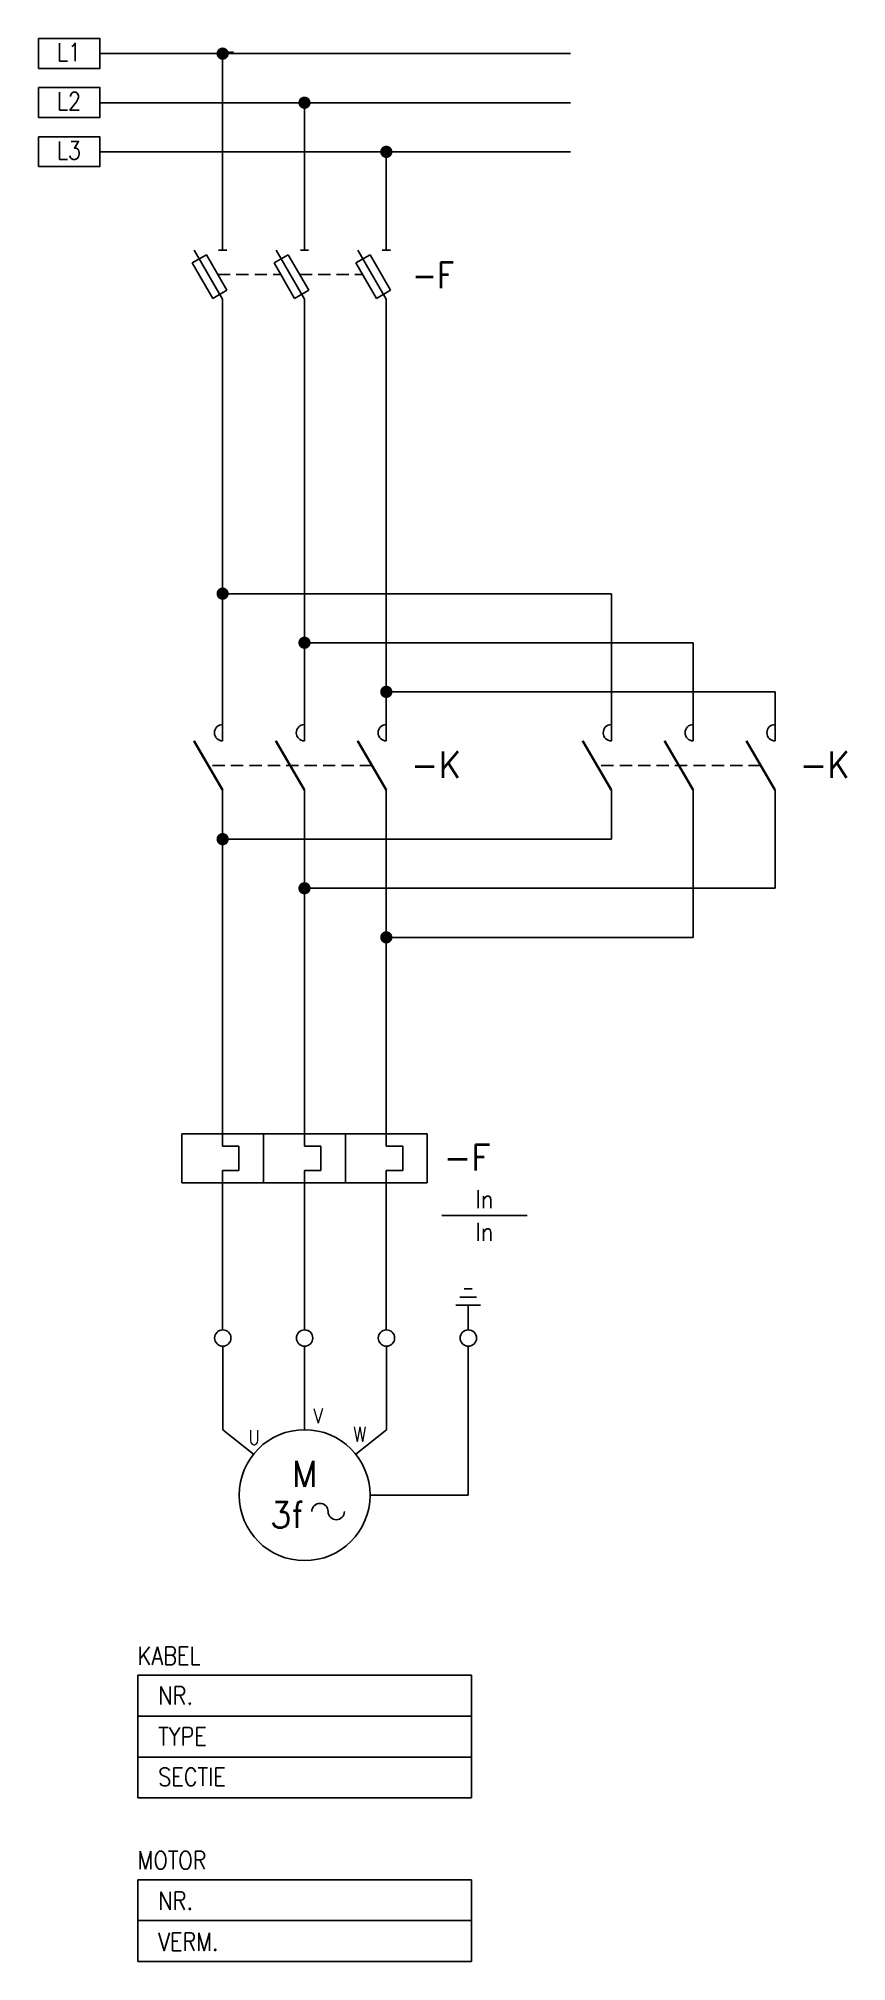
# Model space of a CAD drawing. Extents: x 215 to 314, y 28 to 263.
import ezdxf
from ezdxf.enums import TextEntityAlignment as Align

# ---------------------------------------------------------------- set-up
doc = ezdxf.new("R2010")
doc.units = 0
doc.header["$LTSCALE"] = 6
doc.header["$MEASUREMENT"] = 0
doc.linetypes.add('DASHED', pattern=[0.75, 0.5, -0.25])
doc.linetypes.add('HIDDEN', pattern=[0.375, 0.25, -0.125])
doc.layers.get('0').update_dxf_attribs({"linetype": 'CONTINUOUS'})
for name, color, linetype in [('1', 8, 'CONTINUOUS'), ('10', 8, 'DASHED'), ('11', 30, 'DASHED'), ('12', 30, 'DASHED'), ('3', 30, 'CONTINUOUS')]:
    doc.layers.add(name, color=color, linetype=linetype)
doc.styles.add('DINY', font='SIMPLEX', dxfattribs={"width": 0.95})
doc.styles.add('ROMANS', font='ROMANS', dxfattribs={"width": 0.85})
doc.styles.get("Standard").update_dxf_attribs({"font": 'simplex', "width": 0.85})

# ---------------------------------------------------------------- blocks, each defined once
blk = doc.blocks.new('DOP')
at = {"layer": '1', "const_width": 0.7}
blk.add_lwpolyline([(-0.4, 0, 1), (0.4, 0, 1)], format="xyb", close=True, dxfattribs=at)
blk = doc.blocks.new('POT')
at = {"layer": '1'}
for p, q in [((0.03, 1.85), (-7.5, 1.85)), ((-7.5, 1.85), (-7.5, -1.81)), ((0, -1.81), (0, 1.85)), ((-7.5, -1.81), (0.03, -1.81))]:
    blk.add_line(p, q, dxfattribs=at)
at = {"layer": '1', "style": 'ROMANS', "width": 0.85}
blk.add_attdef('POTVAL', text='', height=2.2, dxfattribs=at).set_placement((-3.77, -0.93), align=Align.CENTER)
blk = doc.blocks.new('SCHZEK3')
at = {"layer": '1'}
for p, q in [((-23.71, 4.42), (-21.98, 5.42)), ((-20, 0), (-23.46, 6)), ((-21.98, 5.42), (-19.48, 1.09)), ((-20.5, 6), (-19.5, 6)), ((-13.71, 4.42), (-11.98, 5.42)), ((-10, 0), (-13.46, 6)), ((-11.98, 5.42), (-9.48, 1.09)), ((-10.5, 6), (-9.5, 6)), ((-3.71, 4.42), (-1.98, 5.42)), ((0, 0), (-3.46, 6)), ((-1.98, 5.42), (0.52, 1.09)), ((-0.5, 6), (0.5, 6)), ((-21.21, 0.09), (-23.71, 4.42)), ((-11.21, 0.09), (-13.71, 4.42)), ((-1.21, 0.09), (-3.71, 4.42)), ((-19.48, 1.09), (-21.21, 0.09)), ((-9.48, 1.09), (-11.21, 0.09)), ((0.52, 1.09), (-1.21, 0.09))]:
    blk.add_line(p, q, dxfattribs=at)
at = {"layer": '1', "linetype": 'HIDDEN'}
for p, q in [((-20.58, 3), (-12.89, 3)), ((-10.58, 3), (-2.89, 3))]:
    blk.add_line(p, q, dxfattribs=at)
at = {"layer": '1', "style": 'DINY', "width": 0.95}
blk.add_attdef('ZEKVAL', (3, -3), '', height=2.2, dxfattribs=at)
at = {"layer": '11', "style": 'ROMANS', "width": 0.85}
blk.add_attdef('LOCCODE', (3.41, 6.57), '', height=3.2, dxfattribs=at)
at = {"layer": '12', "style": 'ROMANS', "width": 0.85}
blk.add_attdef('MATCODE', (3.16, 1.33), '', height=3.2, dxfattribs=at)
blk = doc.blocks.new('KONT3')
at = {"layer": '1', "linetype": 'HIDDEN'}
blk.add_line((-1.73, 3), (-21.73, 3), dxfattribs=at)
at = {"layer": '1', "const_width": 0.3}
for points in [[(-20, 0), (-23.51, 6.02)], [(-10, 0), (-13.51, 6.02)], [(0, 0), (-3.51, 6.02)]]:
    blk.add_lwpolyline(points, dxfattribs=at)
at = {"layer": '1'}
for centre in [(-20, 7), (-10, 7), (0, 7)]:
    blk.add_arc(centre, 1, 90, 270, dxfattribs=at)
at = {"layer": '10', "style": 'DINY', "width": 0.95}
for tag, p in [('T6', (-22, 7)), ('T5', (-12, 7)), ('T4', (-2, 7)), ('T3', (-22, -3)), ('T2', (-12, -3)), ('T1', (-2, -3))]:
    blk.add_attdef(tag, text='', height=2.2, dxfattribs=at).set_placement(p, align=Align.RIGHT)
at = {"layer": '11', "style": 'ROMANS', "width": 0.85}
blk.add_attdef('LOCCODE', (3.66, 6.75), '', height=3.2, dxfattribs=at)
at = {"layer": '12', "style": 'DINY', "width": 0.95}
blk.add_attdef('MATCODE', (3, 1.5), '', height=3.2, dxfattribs=at)
blk = doc.blocks.new('THERMIEK')
at = {"layer": '1'}
for p, q in [((-25, 6), (5, 6)), ((-25, 0), (-25, 6)), ((-20, 6), (-20, 4.5)), ((-15, 6), (-15, 0)), ((-10, 6), (-10, 4.5)), ((-5, 0), (-5, 6)), ((0, 6), (0, 4.5)), ((5, 6), (5, 0)), ((-20, 4.5), (-18, 4.5)), ((-18, 4.5), (-18, 1.5)), ((-10, 4.5), (-8, 4.5)), ((-8, 4.5), (-8, 1.5)), ((0, 4.5), (2, 4.5)), ((2, 4.5), (2, 1.5)), ((5, 0), (-25, 0)), ((-18, 1.5), (-20, 1.5)), ((-20, 1.5), (-20, 0)), ((-8, 1.5), (-10, 1.5)), ((-10, 1.5), (-10, 0)), ((2, 1.5), (0, 1.5)), ((0, 1.5), (0, 0)), ((6.8, -4), (17.2, -4))]:
    blk.add_line(p, q, dxfattribs=at)
at = {"layer": '1', "style": 'ROMANS', "width": 0.85}
for tag, p in [('NOMINALESTROOM', (12, -2)), ('INSTELBEREIK', (12, -6))]:
    blk.add_attdef(tag, text='', height=2.2, dxfattribs=at).set_placement(p, align=Align.MIDDLE)
at = {"layer": '10', "style": 'DINY', "width": 0.95}
for tag, p in [('T6', (-22, 7)), ('T5', (-12, 7)), ('T4', (-2, 7)), ('T3', (-22, -3)), ('T2', (-12, -3)), ('T1', (-2, -3))]:
    blk.add_attdef(tag, text='', height=2.2, dxfattribs=at).set_placement(p, align=Align.RIGHT)
at = {"layer": '11', "style": 'ROMANS', "width": 0.85}
blk.add_attdef('LOCCODE', (7.4, 6.74), '', height=3.2, dxfattribs=at)
at = {"layer": '12', "style": 'DINY', "width": 0.95}
blk.add_attdef('MATCODE', (7, 1.5), '', height=3.2, dxfattribs=at)
blk = doc.blocks.new('MOTOR')
at = {"layer": '1'}
for p, q in [((10.5, 5.04), (9.5, 5.04)), ((11.5, 3.04), (8.5, 3.04)), ((9, 4.04), (11, 4.04)), ((10, 0.04), (10, 3.04)), ((-19.98, -12.17), (-19.98, -1.97)), ((-9.98, -12.17), (-9.98, -1.97)), ((0.02, -12.17), (0.02, -1.97)), ((10.02, -20.17), (10.02, -1.97)), ((-19.98, -12.17), (-16.23, -15.17)), ((-3.74, -15.17), (0.02, -12.17)), ((-1.98, -20.17), (10.02, -20.17)), ((-30.37, -42.17), (10.41, -42.17)), ((-30.37, -42.17), (-30.37, -57.17)), ((10.41, -42.17), (10.41, -57.17)), ((-30.37, -47.17), (10.41, -47.17)), ((-30.37, -52.17), (10.41, -52.17)), ((-30.37, -57.17), (10.41, -57.17)), ((-30.37, -67.17), (10.41, -67.17)), ((-30.37, -67.17), (-30.37, -77.17)), ((10.41, -67.17), (10.41, -77.17)), ((-30.37, -72.17), (10.41, -72.17)), ((-30.37, -77.17), (10.41, -77.17))]:
    blk.add_line(p, q, dxfattribs=at)
for centre in [(-19.98, -0.97), (-9.98, -0.97), (0.02, -0.97), (10.02, -0.97)]:
    blk.add_circle(centre, 1, dxfattribs=at)
for centre, start, end in [((-8.11, -22.17), 0, 180), ((-6.11, -22.17), 180, 0)]:
    blk.add_arc(centre, 1, start, end, dxfattribs=at)
at = {"layer": '3'}
blk.add_circle((-9.98, -20.17), 8, dxfattribs=at)
at = {"layer": '1', "width": 0.85}
for s, p in [('V', (-8.93, -11.38)), ('U', (-16.87, -14.01)), ('W', (-4.04, -13.64))]:
    blk.add_text(s, height=1.8, dxfattribs=at).set_placement(p)
at = {"layer": '1', "style": 'DINY', "width": 0.95}
blk.add_text('M', height=3.2, dxfattribs=at).set_placement((-9.98, -19.17), align=Align.CENTER)
at = {"layer": '1'}
for s, height, style, width, p in [('3f', 3.2, 'DINY', 0.95, (-14.2, -24.17)), ('KABEL', 2.2, 'ROMANS', 0.85, (-30.38, -40.89)), ('NR.', 2.2, 'ROMANS', 0.85, (-27.87, -45.77)), ('TYPE', 2.2, 'ROMANS', 0.85, (-27.87, -50.75)), ('SECTIE', 2.2, 'ROMANS', 0.85, (-27.87, -55.7)), ('MOTOR', 2.2, 'ROMANS', 0.85, (-30.38, -65.89)), ('NR.', 2.2, 'ROMANS', 0.85, (-27.87, -70.83)), ('VERM.', 2.2, 'ROMANS', 0.85, (-27.87, -75.84))]:
    blk.add_text(s, height=height, dxfattribs=dict(at, style=style, width=width)).set_placement(p)
at = {"layer": '1', "width": 0.85}
for tag, p in [('NR1', (-2.09, -45.86)), ('TYPE', (-2.09, -50.86)), ('SECTIE', (-2.09, -55.86)), ('NR2', (-2.09, -70.86)), ('VERMOGEN', (-2.09, -75.86))]:
    blk.add_attdef(tag, text='', height=2.2, dxfattribs=at).set_placement(p, align=Align.CENTER)
at = {"layer": '10', "width": 0.85}
blk.add_attdef('MATCODE', text='', height=2.2, dxfattribs=at).set_placement((-21.81, 0.07), align=Align.RIGHT)
for tag, p in [('T4', (-18.46, 0.11)), ('T3', (-8.46, 0.11)), ('T2', (1.54, 0.11)), ('T1', (11.54, 0.11))]:
    blk.add_attdef(tag, p, '', height=2.2, dxfattribs=at)

msp = doc.modelspace()

# ---------------------------------------------------------------- linework, layer by layer
at = {"layer": '1'}
for p, q in [((222.5, 261), (280, 261)), ((237.5, 261), (237.5, 237)), ((222.5, 255), (280, 255)), ((247.5, 255), (247.5, 237)), ((222.5, 249), (280, 249)), ((257.5, 249), (257.5, 237)), ((237.5, 231), (237.5, 177)), ((247.5, 231), (247.5, 177)), ((257.5, 231), (257.5, 177)), ((237.5, 195), (285, 195)), ((285, 195), (285, 177)), ((247.5, 189), (295, 189)), ((295, 189), (295, 177)), ((257.5, 183), (305, 183)), ((305, 183), (305, 177)), ((237.5, 171), (237.5, 129)), ((247.5, 171), (247.5, 129)), ((257.5, 171), (257.5, 129)), ((285, 171), (285, 165)), ((295, 171), (295, 153)), ((305, 171), (305, 159)), ((285, 165), (237.5, 165)), ((305, 159), (247.5, 159)), ((295, 153), (257.5, 153)), ((237.5, 123), (237.5, 105)), ((247.5, 123), (247.5, 105)), ((257.5, 123), (257.5, 105))]:
    msp.add_line(p, q, dxfattribs=at)

# ---------------------------------------------------------------- block references
for name, p, values in [('POT', (222.5, 261), {'POTVAL': 'L1'}), ('POT', (222.5, 255), {'POTVAL': 'L2'}), ('POT', (222.5, 249), {'POTVAL': 'L3'}), ('SCHZEK3', (257.5, 231), {'MATCODE': '-F'}), ('KONT3', (257.5, 171), {'MATCODE': '-K'}), ('KONT3', (305, 171), {'MATCODE': '-K'}), ('THERMIEK', (257.5, 123), {'MATCODE': '-F', 'NOMINALESTROOM': 'In', 'INSTELBEREIK': 'In'})]:
    msp.add_blockref(name, p, dxfattribs=at).add_auto_attribs(values)
for name, p in [('DOP', (237.5, 261)), ('DOP', (247.5, 255)), ('DOP', (257.5, 249)), ('DOP', (237.5, 195)), ('DOP', (247.5, 189)), ('DOP', (257.5, 183)), ('DOP', (237.5, 165)), ('DOP', (247.5, 159)), ('DOP', (257.5, 153)), ('MOTOR', (257.5, 105))]:
    msp.add_blockref(name, p, dxfattribs=at)

# ---------------------------------------------------------------- texts
at = {"flags": 1}
msp.add_attdef('SYMBTYPE', (237.5, 261), 'X', height=0.2, dxfattribs=at)

doc.saveas('drawing.dxf')
